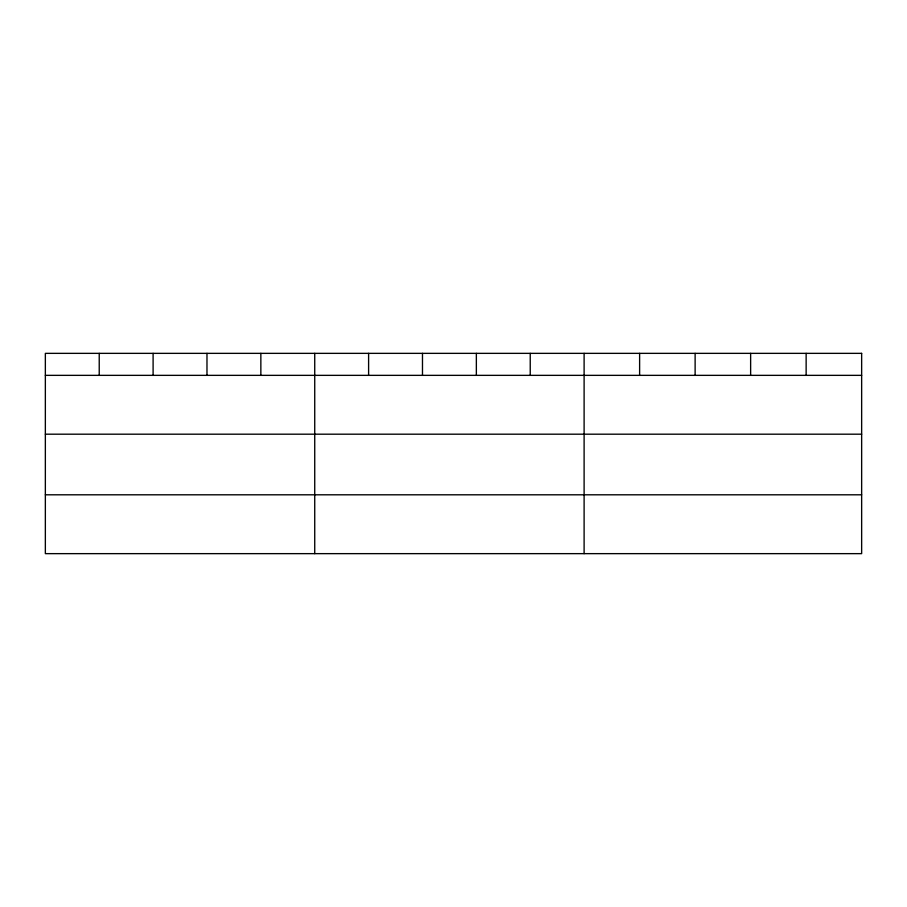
<?xml version="1.0" encoding="UTF-8"?>
<svg xmlns="http://www.w3.org/2000/svg" width="907" height="907" viewBox="0 0 907 907"><rect width="100%" height="100%" fill="white"/><g stroke="black" fill="none" stroke-linecap="round" stroke-linejoin="round"><path stroke-width="1.36" d="M45.35 375.351L861.65 375.351M45.35 434.192L861.65 434.192M45.35 494.803L861.65 494.803M806.142 353.356L806.142 375.351M750.633 353.356L750.633 375.351M695.125 353.356L695.125 375.351M639.616 353.356L639.616 375.351M584.108 353.356L584.108 553.644M530.232 353.356L530.232 375.351M476.356 353.356L476.356 375.351M422.481 353.356L422.481 375.351M368.605 353.356L368.605 375.351M314.729 353.356L314.729 553.644M260.853 353.356L260.853 375.351M206.977 353.356L206.977 375.351M153.102 353.356L153.102 375.351M99.226 353.356L99.226 375.351M861.65 353.356L45.35 353.356L45.35 553.644L861.65 553.644L861.65 353.356"/></g></svg>
